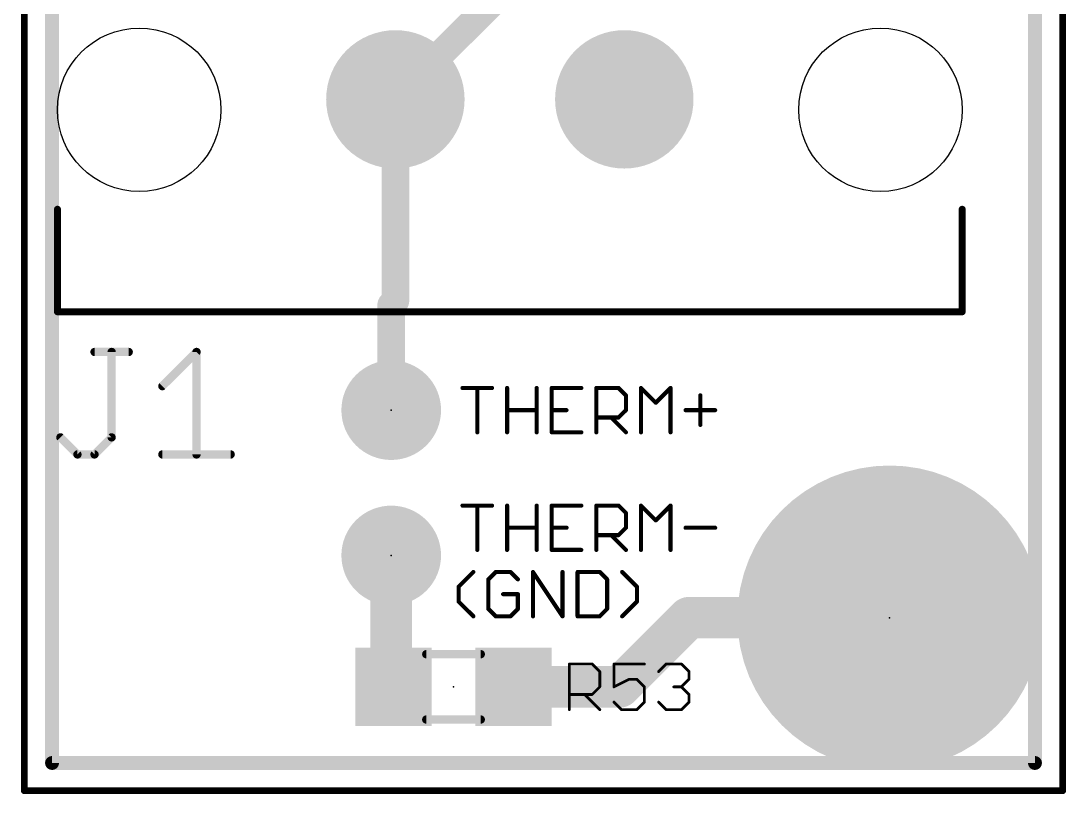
# Model space of a CAD drawing. Extents: x -19 to 124, y 0 to 88.
# Drawn here: x -0.06 to 19.11, y -0.06 to 14.13 of the extents above; entities that cross this region are included whole.
import ezdxf

# ---------------------------------------------------------------- set-up
doc = ezdxf.new("R2010")
doc.units = 0
for name, color, linetype in [('1', 12, 'CONTINUOUS'), ('16', 132, 'CONTINUOUS'), ('17', 110, 'CONTINUOUS'), ('2', 110, 'CONTINUOUS'), ('20', 53, 'CONTINUOUS'), ('21', 253, 'CONTINUOUS'), ('23', 53, 'CONTINUOUS'), ('25', 253, 'CONTINUOUS')]:
    doc.layers.add(name, color=color, linetype=linetype)

# ---------------------------------------------------------------- blocks, each defined once
blk = doc.blocks.new('ROUNDP')
at = {"const_width": 0.5}
blk.add_lwpolyline([(0, -0.25, 1), (0, 0.25, 1), (0, -0.25)], format="xyb", dxfattribs=at)
blk = doc.blocks.new('RECT')
blk.add_solid([(-0.5, -0.5), (0.5, -0.5), (-0.5, 0.5), (0.5, 0.5)])

msp = doc.modelspace()

# ---------------------------------------------------------------- linework, layer by layer
at = {"layer": '1'}
for points, const_width in [([(6.8072, 12.691), (6.8072, 8.9916)], 0.508), ([(6.8072, 8.9916), (6.731, 8.9154)], 0.508), ([(6.731, 8.9154), (6.731, 6.985)], 0.508), ([(6.731, 2.5654), (6.731, 4.318)], 0.762), ([(10.922, 1.905), (12.192, 3.175)], 0.762), ([(12.192, 3.175), (15.875, 3.175)], 0.762), ([(6.774, 1.905), (6.731, 2.5654)], 0.762), ([(8.974, 1.905), (10.922, 1.905)], 0.762)]:
    msp.add_lwpolyline(points, dxfattribs=dict(at, const_width=const_width))
for points, const_width in [([(6.9342, 12.691, 1), (6.6802, 12.691)], 0.254), ([(6.897, 8.9018, 1), (6.7174, 9.0814)], 0.254), ([(6.858, 8.9154, 1), (6.604, 8.9154)], 0.254), ([(6.6412, 9.0052, 1), (6.8208, 8.8256)], 0.254), ([(6.6802, 8.9916, 1), (6.9342, 8.9916)], 0.254), ([(6.604, 6.985, 1), (6.858, 6.985)], 0.254), ([(6.9215, 4.318, 1), (6.5405, 4.318)], 0.381), ([(12.192, 3.3655, 1), (12.192, 2.9845)], 0.381), ([(12.3267, 3.0403, 1), (12.0573, 3.3097)], 0.381), ([(15.875, 2.9845, 1), (15.875, 3.3655)], 0.381), ([(6.9211, 2.5778, 1), (6.5409, 2.553)], 0.381), ([(6.5405, 2.5654, 1), (6.9215, 2.5654)], 0.381), ([(8.974, 2.0955, 1), (8.974, 1.7145)], 0.381), ([(10.7873, 2.0397, 1), (11.0567, 1.7703)], 0.381), ([(10.922, 1.7145, 1), (10.922, 2.0955)], 0.381), ([(6.5839, 1.8926, 1), (6.9641, 1.9174)], 0.381)]:
    msp.add_lwpolyline(points, format="xyb", dxfattribs=dict(at, const_width=const_width))
at = {"layer": '16', "const_width": 0.508}
msp.add_lwpolyline([(8.899, 14.7828), (6.8072, 12.691)], dxfattribs=at)
at = {"layer": '16', "const_width": 0.254}
msp.add_lwpolyline([(6.7174, 12.7808, 1), (6.897, 12.6012)], format="xyb", dxfattribs=at)
at = {"layer": '2', "const_width": 0.254}
for points in [[(0.508, 82.042), (0.508, 0.508)], [(18.542, 0.508), (18.542, 32.258)], [(0.508, 0.508), (18.542, 0.508)]]:
    msp.add_lwpolyline(points, dxfattribs=at)
at = {"layer": '2', "const_width": 0.127}
for points in [[(0.508, 0.5715, 1), (0.508, 0.4445)], [(18.542, 0.4445, 1), (18.542, 0.5715)], [(0.4445, 0.508, 1), (0.5715, 0.508)], [(18.4785, 0.508, 1), (18.6055, 0.508)]]:
    msp.add_lwpolyline(points, format="xyb", dxfattribs=at)
at = {"layer": '20', "const_width": 0.127}
for points in [[(0, 82.55), (0, 0)], [(19.05, 0), (19.05, 31.75)], [(0, 0), (19.05, 0)]]:
    msp.add_lwpolyline(points, dxfattribs=at)
at = {"layer": '20', "const_width": 0.0635}
for points in [[(0, 0.0318, 1), (0, -0.0318)], [(-0.0318, 0, 1), (0.0318, 0)], [(19.0183, 0, 1), (19.0817, 0)], [(19.05, -0.0318, 1), (19.05, 0.0318)]]:
    msp.add_lwpolyline(points, format="xyb", dxfattribs=at)
at = {"layer": '20'}
for centre in [(2.1072, 12.5), (15.7072, 12.5)]:
    msp.add_circle(centre, 1.5, dxfattribs=at)
at = {"layer": '21'}
for points, const_width in [([(0.6072, 8.791), (0.6072, 10.6738)], 0.127), ([(17.2072, 8.791), (17.2072, 10.6738)], 0.127), ([(17.2072, 8.791), (0.6072, 8.791)], 0.127), ([(7.9673, 3.7427), (8.2385, 4.0139)], 0.0762), ([(8.6486, 4.0139), (8.513, 3.8783)], 0.0762), ([(8.9198, 4.0139), (8.6486, 4.0139)], 0.0762), ([(9.0554, 3.8783), (8.9198, 4.0139)], 0.0762), ([(9.3316, 3.2004), (9.3316, 4.0139)], 0.0762), ([(9.3316, 4.0139), (9.8739, 3.2004)], 0.0762), ([(9.8739, 3.2004), (9.8739, 4.0139)], 0.0762), ([(10.1502, 4.0139), (10.1502, 3.2004)], 0.0762), ([(10.5569, 4.0139), (10.1502, 4.0139)], 0.0762), ([(10.6925, 3.8783), (10.5569, 4.0139)], 0.0762), ([(11.2399, 3.7427), (10.9688, 4.0139)], 0.0762), ([(8.513, 3.8783), (8.513, 3.336)], 0.0762), ([(10.6925, 3.336), (10.6925, 3.8783)], 0.0762), ([(7.9673, 3.4716), (7.9673, 3.7427)], 0.0762), ([(9.0554, 3.6071), (8.7842, 3.6071)], 0.0762), ([(9.0554, 3.336), (9.0554, 3.6071)], 0.0762), ([(11.2399, 3.4716), (11.2399, 3.7427)], 0.0762), ([(8.2385, 3.2004), (7.9673, 3.4716)], 0.0762), ([(10.9688, 3.2004), (11.2399, 3.4716)], 0.0762), ([(8.513, 3.336), (8.6486, 3.2004)], 0.0762), ([(8.9198, 3.2004), (9.0554, 3.336)], 0.0762), ([(10.5569, 3.2004), (10.6925, 3.336)], 0.0762), ([(8.6486, 3.2004), (8.9198, 3.2004)], 0.0762), ([(10.1502, 3.2004), (10.5569, 3.2004)], 0.0762), ([(8.374, 2.505), (7.374, 2.505)], 0.1524), ([(7.374, 1.305), (8.374, 1.305)], 0.1524)]:
    msp.add_lwpolyline(points, dxfattribs=dict(at, const_width=const_width))
for points, const_width in [([(0.639, 10.6738, 1), (0.5755, 10.6738)], 0.0635), ([(17.2389, 10.6738, 1), (17.1755, 10.6738)], 0.0635), ([(0.6072, 8.8228, 1), (0.6072, 8.7592)], 0.0635), ([(0.5755, 8.791, 1), (0.639, 8.791)], 0.0635), ([(17.1755, 8.791, 1), (17.2389, 8.791)], 0.0635), ([(17.2072, 8.7592, 1), (17.2072, 8.8228)], 0.0635), ([(8.2519, 4.0004, 1), (8.225, 4.0274)], 0.0381), ([(8.6486, 4.0329, 1), (8.6486, 3.9948)], 0.0381), ([(8.6621, 4.0004, 1), (8.6351, 4.0274)], 0.0381), ([(8.9332, 4.0274, 1), (8.9063, 4.0004)], 0.0381), ([(8.9198, 3.9948, 1), (8.9198, 4.0329)], 0.0381), ([(9.3507, 4.0139, 1), (9.3126, 4.0139)], 0.0381), ([(9.3475, 4.0245, 1), (9.3158, 4.0033)], 0.0381), ([(9.893, 4.0139, 1), (9.8549, 4.0139)], 0.0381), ([(10.1692, 4.0139, 1), (10.1311, 4.0139)], 0.0381), ([(10.1502, 4.0329, 1), (10.1502, 3.9948)], 0.0381), ([(10.5704, 4.0274, 1), (10.5435, 4.0004)], 0.0381), ([(10.5569, 3.9948, 1), (10.5569, 4.0329)], 0.0381), ([(10.9822, 4.0274, 1), (10.9553, 4.0004)], 0.0381), ([(8.5321, 3.8783, 1), (8.494, 3.8783)], 0.0381), ([(8.4996, 3.8918, 1), (8.5265, 3.8648)], 0.0381), ([(9.0419, 3.8648, 1), (9.0688, 3.8918)], 0.0381), ([(10.7116, 3.8783, 1), (10.6735, 3.8783)], 0.0381), ([(10.679, 3.8648, 1), (10.706, 3.8918)], 0.0381), ([(7.9864, 3.7427, 1), (7.9483, 3.7427)], 0.0381), ([(7.9538, 3.7562, 1), (7.9808, 3.7293)], 0.0381), ([(8.7842, 3.6262, 1), (8.7842, 3.5881)], 0.0381), ([(9.0744, 3.6071, 1), (9.0363, 3.6071)], 0.0381), ([(9.0554, 3.5881, 1), (9.0554, 3.6262)], 0.0381), ([(11.259, 3.7427, 1), (11.2209, 3.7427)], 0.0381), ([(11.2265, 3.7293, 1), (11.2534, 3.7562)], 0.0381), ([(7.9808, 3.485, 1), (7.9538, 3.4581)], 0.0381), ([(7.9483, 3.4716, 1), (7.9864, 3.4716)], 0.0381), ([(11.2209, 3.4716, 1), (11.259, 3.4716)], 0.0381), ([(11.2534, 3.4581, 1), (11.2265, 3.485)], 0.0381), ([(8.5265, 3.3495, 1), (8.4996, 3.3225)], 0.0381), ([(8.494, 3.336, 1), (8.5321, 3.336)], 0.0381), ([(9.0363, 3.336, 1), (9.0744, 3.336)], 0.0381), ([(9.0688, 3.3225, 1), (9.0419, 3.3495)], 0.0381), ([(10.6735, 3.336, 1), (10.7116, 3.336)], 0.0381), ([(10.706, 3.3225, 1), (10.679, 3.3495)], 0.0381), ([(8.225, 3.1869, 1), (8.2519, 3.2139)], 0.0381), ([(8.6486, 3.2195, 1), (8.6486, 3.1814)], 0.0381), ([(8.6351, 3.1869, 1), (8.6621, 3.2139)], 0.0381), ([(8.9063, 3.2139, 1), (8.9332, 3.1869)], 0.0381), ([(8.9198, 3.1814, 1), (8.9198, 3.2195)], 0.0381), ([(9.3126, 3.2004, 1), (9.3507, 3.2004)], 0.0381), ([(9.8549, 3.2004, 1), (9.893, 3.2004)], 0.0381), ([(9.8581, 3.1898, 1), (9.8898, 3.211)], 0.0381), ([(10.1311, 3.2004, 1), (10.1692, 3.2004)], 0.0381), ([(10.1502, 3.2195, 1), (10.1502, 3.1814)], 0.0381), ([(10.5435, 3.2139, 1), (10.5704, 3.1869)], 0.0381), ([(10.5569, 3.1814, 1), (10.5569, 3.2195)], 0.0381), ([(10.9553, 3.2139, 1), (10.9822, 3.1869)], 0.0381), ([(7.374, 2.5431, 1), (7.374, 2.4669)], 0.0762), ([(8.374, 2.4669, 1), (8.374, 2.5431)], 0.0762), ([(7.374, 1.3431, 1), (7.374, 1.2669)], 0.0762), ([(8.374, 1.2669, 1), (8.374, 1.3431)], 0.0762)]:
    msp.add_lwpolyline(points, format="xyb", dxfattribs=dict(at, const_width=const_width))
at = {"layer": '23'}
for p in [(6.731, 6.985), (6.731, 4.318), (15.875, 3.175), (7.874, 1.905)]:
    msp.add_point(p, dxfattribs=at)
at = {"layer": '25'}
for points, const_width in [([(1.2875, 8.0534), (1.9145, 8.0534)], 0.1524), ([(1.601, 6.4857), (1.601, 8.0534)], 0.1524), ([(2.5314, 7.4263), (3.1585, 8.0534)], 0.1524), ([(3.1585, 8.0534), (3.1585, 6.1722)], 0.1524), ([(8.0391, 7.3921), (8.5814, 7.3921)], 0.0762), ([(8.3103, 6.5786), (8.3103, 7.3921)], 0.0762), ([(8.8577, 6.5786), (8.8577, 7.3921)], 0.0762), ([(9.4, 7.3921), (9.4, 6.5786)], 0.0762), ([(10.2186, 7.3921), (9.6763, 7.3921)], 0.0762), ([(9.6763, 7.3921), (9.6763, 6.5786)], 0.0762), ([(10.4948, 6.5786), (10.4948, 7.3921)], 0.0762), ([(10.4948, 7.3921), (10.9016, 7.3921)], 0.0762), ([(10.9016, 7.3921), (11.0372, 7.2565)], 0.0762), ([(11.0372, 7.2565), (11.0372, 6.9853)], 0.0762), ([(11.3134, 6.5786), (11.3134, 7.3921)], 0.0762), ([(11.3134, 7.3921), (11.5846, 7.1209)], 0.0762), ([(11.5846, 7.1209), (11.8557, 7.3921)], 0.0762), ([(11.8557, 7.3921), (11.8557, 6.5786)], 0.0762), ([(12.4032, 7.2565), (12.4032, 6.7142)], 0.0762), ([(8.8577, 6.9853), (9.4, 6.9853)], 0.0762), ([(9.6763, 6.9853), (9.9474, 6.9853)], 0.0762), ([(11.0372, 6.9853), (10.9016, 6.8498)], 0.0762), ([(12.132, 6.9853), (12.6743, 6.9853)], 0.0762), ([(10.9016, 6.8498), (10.4948, 6.8498)], 0.0762), ([(10.766, 6.8498), (11.0372, 6.5786)], 0.0762), ([(0.6604, 6.4857), (0.9739, 6.1722)], 0.1524), ([(1.2875, 6.1722), (1.601, 6.4857)], 0.1524), ([(9.6763, 6.5786), (10.2186, 6.5786)], 0.0762), ([(0.9739, 6.1722), (1.2875, 6.1722)], 0.1524), ([(2.5314, 6.1722), (3.7856, 6.1722)], 0.1524), ([(8.0391, 5.2331), (8.5814, 5.2331)], 0.0762), ([(8.3103, 4.4196), (8.3103, 5.2331)], 0.0762), ([(8.8577, 4.4196), (8.8577, 5.2331)], 0.0762), ([(9.4, 5.2331), (9.4, 4.4196)], 0.0762), ([(10.2186, 5.2331), (9.6763, 5.2331)], 0.0762), ([(9.6763, 5.2331), (9.6763, 4.4196)], 0.0762), ([(10.4948, 4.4196), (10.4948, 5.2331)], 0.0762), ([(10.4948, 5.2331), (10.9016, 5.2331)], 0.0762), ([(10.9016, 5.2331), (11.0372, 5.0975)], 0.0762), ([(11.3134, 4.4196), (11.3134, 5.2331)], 0.0762), ([(11.3134, 5.2331), (11.5846, 4.9619)], 0.0762), ([(11.5846, 4.9619), (11.8557, 5.2331)], 0.0762), ([(11.8557, 5.2331), (11.8557, 4.4196)], 0.0762), ([(11.0372, 5.0975), (11.0372, 4.8263)], 0.0762), ([(8.8577, 4.8263), (9.4, 4.8263)], 0.0762), ([(9.6763, 4.8263), (9.9474, 4.8263)], 0.0762), ([(11.0372, 4.8263), (10.9016, 4.6908)], 0.0762), ([(12.132, 4.8263), (12.6743, 4.8263)], 0.0762), ([(10.9016, 4.6908), (10.4948, 4.6908)], 0.0762), ([(10.766, 4.6908), (11.0372, 4.4196)], 0.0762), ([(9.6763, 4.4196), (10.2186, 4.4196)], 0.0762), ([(9.9989, 1.4859), (9.9989, 2.3248)], 0.0508), ([(9.9989, 2.3248), (10.4184, 2.3248)], 0.0508), ([(10.4184, 2.3248), (10.5582, 2.185)], 0.0508), ([(11.3768, 2.3248), (10.8175, 2.3248)], 0.0508), ([(10.8175, 2.3248), (10.8175, 1.9054)], 0.0508), ([(11.6361, 2.185), (11.7759, 2.3248)], 0.0508), ([(11.7759, 2.3248), (12.0555, 2.3248)], 0.0508), ([(12.0555, 2.3248), (12.1954, 2.185)], 0.0508), ([(10.5582, 2.185), (10.5582, 1.9054)], 0.0508), ([(12.1954, 2.185), (12.1954, 2.0452)], 0.0508), ([(10.5582, 1.9054), (10.4184, 1.7655)], 0.0508), ([(10.8175, 1.9054), (11.0971, 2.0452)], 0.0508), ([(11.0971, 2.0452), (11.237, 2.0452)], 0.0508), ([(11.237, 2.0452), (11.3768, 1.9054)], 0.0508), ([(11.3768, 1.9054), (11.3768, 1.6257)], 0.0508), ([(12.0555, 1.9054), (11.9157, 1.9054)], 0.0508), ([(12.1954, 2.0452), (12.0555, 1.9054)], 0.0508), ([(12.0555, 1.9054), (12.1954, 1.7655)], 0.0508), ([(10.4184, 1.7655), (9.9989, 1.7655)], 0.0508), ([(10.2786, 1.7655), (10.5582, 1.4859)], 0.0508), ([(12.1954, 1.7655), (12.1954, 1.6257)], 0.0508), ([(10.9573, 1.4859), (10.8175, 1.6257)], 0.0508), ([(11.3768, 1.6257), (11.237, 1.4859)], 0.0508), ([(11.7759, 1.4859), (11.6361, 1.6257)], 0.0508), ([(12.1954, 1.6257), (12.0555, 1.4859)], 0.0508), ([(11.237, 1.4859), (10.9573, 1.4859)], 0.0508), ([(12.0555, 1.4859), (11.7759, 1.4859)], 0.0508)]:
    msp.add_lwpolyline(points, dxfattribs=dict(at, const_width=const_width))
for points, const_width in [([(1.2875, 8.0915, 1), (1.2875, 8.0153)], 0.0762), ([(1.6391, 8.0534, 1), (1.5629, 8.0534)], 0.0762), ([(1.9145, 8.0153, 1), (1.9145, 8.0915)], 0.0762), ([(3.1966, 8.0534, 1), (3.1204, 8.0534)], 0.0762), ([(3.1854, 8.0265, 1), (3.1316, 8.0803)], 0.0762), ([(2.5045, 7.4533, 1), (2.5584, 7.3994)], 0.0762), ([(8.0391, 7.4111, 1), (8.0391, 7.373)], 0.0381), ([(8.3293, 7.3921, 1), (8.2912, 7.3921)], 0.0381), ([(8.5814, 7.373, 1), (8.5814, 7.4111)], 0.0381), ([(8.8767, 7.3921, 1), (8.8386, 7.3921)], 0.0381), ([(9.4191, 7.3921, 1), (9.381, 7.3921)], 0.0381), ([(9.6953, 7.3921, 1), (9.6572, 7.3921)], 0.0381), ([(9.6763, 7.4111, 1), (9.6763, 7.373)], 0.0381), ([(10.2186, 7.373, 1), (10.2186, 7.4111)], 0.0381), ([(10.5139, 7.3921, 1), (10.4758, 7.3921)], 0.0381), ([(10.4948, 7.4111, 1), (10.4948, 7.373)], 0.0381), ([(10.9151, 7.4056, 1), (10.8881, 7.3786)], 0.0381), ([(10.9016, 7.373, 1), (10.9016, 7.4111)], 0.0381), ([(11.0562, 7.2565, 1), (11.0181, 7.2565)], 0.0381), ([(11.0237, 7.243, 1), (11.0506, 7.27)], 0.0381), ([(11.3325, 7.3921, 1), (11.2944, 7.3921)], 0.0381), ([(11.3269, 7.4056, 1), (11.2999, 7.3786)], 0.0381), ([(11.8748, 7.3921, 1), (11.8367, 7.3921)], 0.0381), ([(11.8692, 7.3786, 1), (11.8423, 7.4056)], 0.0381), ([(12.4222, 7.2565, 1), (12.3841, 7.2565)], 0.0381), ([(11.5711, 7.1344, 1), (11.598, 7.1075)], 0.0381), ([(11.5711, 7.1075, 1), (11.598, 7.1344)], 0.0381), ([(8.8577, 7.0044, 1), (8.8577, 6.9663)], 0.0381), ([(9.4, 6.9663, 1), (9.4, 7.0044)], 0.0381), ([(9.6763, 7.0044, 1), (9.6763, 6.9663)], 0.0381), ([(9.9474, 6.9663, 1), (9.9474, 7.0044)], 0.0381), ([(11.0181, 6.9853, 1), (11.0562, 6.9853)], 0.0381), ([(11.0506, 6.9719, 1), (11.0237, 6.9988)], 0.0381), ([(12.132, 7.0044, 1), (12.132, 6.9663)], 0.0381), ([(12.6743, 6.9663, 1), (12.6743, 7.0044)], 0.0381), ([(10.4948, 6.8688, 1), (10.4948, 6.8307)], 0.0381), ([(10.7795, 6.8632, 1), (10.7525, 6.8363)], 0.0381), ([(10.8881, 6.8632, 1), (10.9151, 6.8363)], 0.0381), ([(10.9016, 6.8307, 1), (10.9016, 6.8688)], 0.0381), ([(12.3841, 6.7142, 1), (12.4222, 6.7142)], 0.0381), ([(0.6873, 6.5127, 1), (0.6335, 6.4588)], 0.0762), ([(1.5629, 6.4857, 1), (1.6391, 6.4857)], 0.0762), ([(1.6279, 6.4588, 1), (1.5741, 6.5127)], 0.0762), ([(8.2912, 6.5786, 1), (8.3293, 6.5786)], 0.0381), ([(8.8386, 6.5786, 1), (8.8767, 6.5786)], 0.0381), ([(9.381, 6.5786, 1), (9.4191, 6.5786)], 0.0381), ([(9.6572, 6.5786, 1), (9.6953, 6.5786)], 0.0381), ([(9.6763, 6.5977, 1), (9.6763, 6.5596)], 0.0381), ([(10.2186, 6.5596, 1), (10.2186, 6.5977)], 0.0381), ([(10.4758, 6.5786, 1), (10.5139, 6.5786)], 0.0381), ([(11.0237, 6.5651, 1), (11.0506, 6.5921)], 0.0381), ([(11.2944, 6.5786, 1), (11.3325, 6.5786)], 0.0381), ([(11.8367, 6.5786, 1), (11.8748, 6.5786)], 0.0381), ([(0.9739, 6.2103, 1), (0.9739, 6.1341)], 0.0762), ([(0.947, 6.1453, 1), (1.0009, 6.1991)], 0.0762), ([(1.2605, 6.1991, 1), (1.3144, 6.1453)], 0.0762), ([(1.2875, 6.1341, 1), (1.2875, 6.2103)], 0.0762), ([(2.5314, 6.2103, 1), (2.5314, 6.1341)], 0.0762), ([(3.1204, 6.1722, 1), (3.1966, 6.1722)], 0.0762), ([(3.7856, 6.1341, 1), (3.7856, 6.2103)], 0.0762), ([(8.0391, 5.2521, 1), (8.0391, 5.214)], 0.0381), ([(8.3293, 5.2331, 1), (8.2912, 5.2331)], 0.0381), ([(8.5814, 5.214, 1), (8.5814, 5.2521)], 0.0381), ([(8.8767, 5.2331, 1), (8.8386, 5.2331)], 0.0381), ([(9.4191, 5.2331, 1), (9.381, 5.2331)], 0.0381), ([(9.6953, 5.2331, 1), (9.6572, 5.2331)], 0.0381), ([(9.6763, 5.2521, 1), (9.6763, 5.214)], 0.0381), ([(10.2186, 5.214, 1), (10.2186, 5.2521)], 0.0381), ([(10.5139, 5.2331, 1), (10.4758, 5.2331)], 0.0381), ([(10.4948, 5.2521, 1), (10.4948, 5.214)], 0.0381), ([(10.9151, 5.2466, 1), (10.8881, 5.2196)], 0.0381), ([(10.9016, 5.214, 1), (10.9016, 5.2521)], 0.0381), ([(11.3325, 5.2331, 1), (11.2944, 5.2331)], 0.0381), ([(11.3269, 5.2466, 1), (11.2999, 5.2196)], 0.0381), ([(11.8748, 5.2331, 1), (11.8367, 5.2331)], 0.0381), ([(11.8692, 5.2196, 1), (11.8423, 5.2466)], 0.0381), ([(11.0562, 5.0975, 1), (11.0181, 5.0975)], 0.0381), ([(11.0237, 5.084, 1), (11.0506, 5.111)], 0.0381), ([(11.5711, 4.9754, 1), (11.598, 4.9485)], 0.0381), ([(11.5711, 4.9485, 1), (11.598, 4.9754)], 0.0381), ([(8.8577, 4.8454, 1), (8.8577, 4.8073)], 0.0381), ([(9.4, 4.8073, 1), (9.4, 4.8454)], 0.0381), ([(9.6763, 4.8454, 1), (9.6763, 4.8073)], 0.0381), ([(9.9474, 4.8073, 1), (9.9474, 4.8454)], 0.0381), ([(11.0181, 4.8263, 1), (11.0562, 4.8263)], 0.0381), ([(11.0506, 4.8129, 1), (11.0237, 4.8398)], 0.0381), ([(12.132, 4.8454, 1), (12.132, 4.8073)], 0.0381), ([(12.6743, 4.8073, 1), (12.6743, 4.8454)], 0.0381), ([(10.4948, 4.7098, 1), (10.4948, 4.6717)], 0.0381), ([(10.7795, 4.7042, 1), (10.7525, 4.6773)], 0.0381), ([(10.8881, 4.7042, 1), (10.9151, 4.6773)], 0.0381), ([(10.9016, 4.6717, 1), (10.9016, 4.7098)], 0.0381), ([(8.2912, 4.4196, 1), (8.3293, 4.4196)], 0.0381), ([(8.8386, 4.4196, 1), (8.8767, 4.4196)], 0.0381), ([(9.381, 4.4196, 1), (9.4191, 4.4196)], 0.0381), ([(9.6572, 4.4196, 1), (9.6953, 4.4196)], 0.0381), ([(9.6763, 4.4386, 1), (9.6763, 4.4005)], 0.0381), ([(10.2186, 4.4005, 1), (10.2186, 4.4386)], 0.0381), ([(10.4758, 4.4196, 1), (10.5139, 4.4196)], 0.0381), ([(11.0237, 4.4061, 1), (11.0506, 4.4331)], 0.0381), ([(11.2944, 4.4196, 1), (11.3325, 4.4196)], 0.0381), ([(11.8367, 4.4196, 1), (11.8748, 4.4196)], 0.0381), ([(10.0116, 2.3248, 1), (9.9862, 2.3248)], 0.0254), ([(9.9989, 2.3375, 1), (9.9989, 2.3121)], 0.0254), ([(10.4274, 2.3338, 1), (10.4094, 2.3158)], 0.0254), ([(10.4184, 2.3121, 1), (10.4184, 2.3375)], 0.0254), ([(10.8175, 2.3375, 1), (10.8175, 2.3121)], 0.0254), ([(10.8302, 2.3248, 1), (10.8048, 2.3248)], 0.0254), ([(11.3768, 2.3121, 1), (11.3768, 2.3375)], 0.0254), ([(11.7759, 2.3375, 1), (11.7759, 2.3121)], 0.0254), ([(11.7849, 2.3158, 1), (11.7669, 2.3338)], 0.0254), ([(12.0645, 2.3338, 1), (12.0466, 2.3158)], 0.0254), ([(12.0555, 2.3121, 1), (12.0555, 2.3375)], 0.0254), ([(10.5709, 2.185, 1), (10.5455, 2.185)], 0.0254), ([(10.5492, 2.176, 1), (10.5672, 2.194)], 0.0254), ([(11.6271, 2.194, 1), (11.6451, 2.176)], 0.0254), ([(12.2081, 2.185, 1), (12.1827, 2.185)], 0.0254), ([(12.1864, 2.176, 1), (12.2043, 2.194)], 0.0254), ([(10.5455, 1.9054, 1), (10.5709, 1.9054)], 0.0254), ([(10.5672, 1.8964, 1), (10.5492, 1.9143)], 0.0254), ([(10.8118, 1.9167, 1), (10.8232, 1.894)], 0.0254), ([(10.8048, 1.9054, 1), (10.8302, 1.9054)], 0.0254), ([(11.0971, 2.0579, 1), (11.0971, 2.0325)], 0.0254), ([(11.1028, 2.0338, 1), (11.0915, 2.0565)], 0.0254), ([(11.2459, 2.0542, 1), (11.228, 2.0362)], 0.0254), ([(11.237, 2.0325, 1), (11.237, 2.0579)], 0.0254), ([(11.3895, 1.9054, 1), (11.3641, 1.9054)], 0.0254), ([(11.3678, 1.8964, 1), (11.3858, 1.9143)], 0.0254), ([(11.9157, 1.9181, 1), (11.9157, 1.8927)], 0.0254), ([(12.0645, 1.9143, 1), (12.0466, 1.8964)], 0.0254), ([(12.0466, 1.9143, 1), (12.0645, 1.8964)], 0.0254), ([(12.0555, 1.8927, 1), (12.0555, 1.9181)], 0.0254), ([(12.1827, 2.0452, 1), (12.2081, 2.0452)], 0.0254), ([(12.2043, 2.0362, 1), (12.1864, 2.0542)], 0.0254), ([(9.9989, 1.7782, 1), (9.9989, 1.7528)], 0.0254), ([(10.2875, 1.7745, 1), (10.2696, 1.7566)], 0.0254), ([(10.4094, 1.7745, 1), (10.4274, 1.7566)], 0.0254), ([(10.4184, 1.7528, 1), (10.4184, 1.7782)], 0.0254), ([(12.2081, 1.7655, 1), (12.1827, 1.7655)], 0.0254), ([(12.1864, 1.7566, 1), (12.2043, 1.7745)], 0.0254), ([(10.8265, 1.6347, 1), (10.8085, 1.6167)], 0.0254), ([(11.3641, 1.6257, 1), (11.3895, 1.6257)], 0.0254), ([(11.3858, 1.6167, 1), (11.3678, 1.6347)], 0.0254), ([(11.6451, 1.6347, 1), (11.6271, 1.6167)], 0.0254), ([(12.1827, 1.6257, 1), (12.2081, 1.6257)], 0.0254), ([(12.2043, 1.6167, 1), (12.1864, 1.6347)], 0.0254), ([(9.9862, 1.4859, 1), (10.0116, 1.4859)], 0.0254), ([(10.5492, 1.4769, 1), (10.5672, 1.4949)], 0.0254), ([(10.9573, 1.4986, 1), (10.9573, 1.4732)], 0.0254), ([(10.9483, 1.4769, 1), (10.9663, 1.4949)], 0.0254), ([(11.228, 1.4949, 1), (11.2459, 1.4769)], 0.0254), ([(11.237, 1.4732, 1), (11.237, 1.4986)], 0.0254), ([(11.7759, 1.4986, 1), (11.7759, 1.4732)], 0.0254), ([(11.7669, 1.4769, 1), (11.7849, 1.4949)], 0.0254), ([(12.0466, 1.4949, 1), (12.0645, 1.4769)], 0.0254), ([(12.0555, 1.4732, 1), (12.0555, 1.4986)], 0.0254)]:
    msp.add_lwpolyline(points, format="xyb", dxfattribs=dict(at, const_width=const_width))

# ---------------------------------------------------------------- block references
at = {"layer": '1', "xscale": 1.4, "yscale": 1.44, "rotation": 180}
for p in [(6.774, 1.905), (8.974, 1.905)]:
    msp.add_blockref('RECT', p, dxfattribs=at)
at = {"layer": '17', "xscale": 2.54, "yscale": 2.54, "rotation": 180}
for p in [(6.8072, 12.691), (6.8072, 12.691), (6.8072, 12.691), (6.8072, 12.691), (11.0072, 12.691), (11.0072, 12.691), (11.0072, 12.691), (11.0072, 12.691)]:
    msp.add_blockref('ROUNDP', p, dxfattribs=at)
at = {"layer": '17'}
for p, xscale, yscale in [((6.731, 6.985), 1.8288, 1.8288), ((6.731, 6.985), 1.8288, 1.8288), ((6.731, 6.985), 1.8288, 1.8288), ((6.731, 6.985), 1.8288, 1.8288), ((15.875, 3.175), 5.588, 5.588), ((15.875, 3.175), 5.588, 5.588), ((15.875, 3.175), 5.588, 5.588), ((15.875, 3.175), 5.588, 5.588), ((6.731, 4.318), 1.8288, 1.8288), ((6.731, 4.318), 1.8288, 1.8288), ((6.731, 4.318), 1.8288, 1.8288), ((6.731, 4.318), 1.8288, 1.8288)]:
    msp.add_blockref('ROUNDP', p, dxfattribs=dict(at, xscale=xscale, yscale=yscale))

doc.saveas('drawing.dxf')
